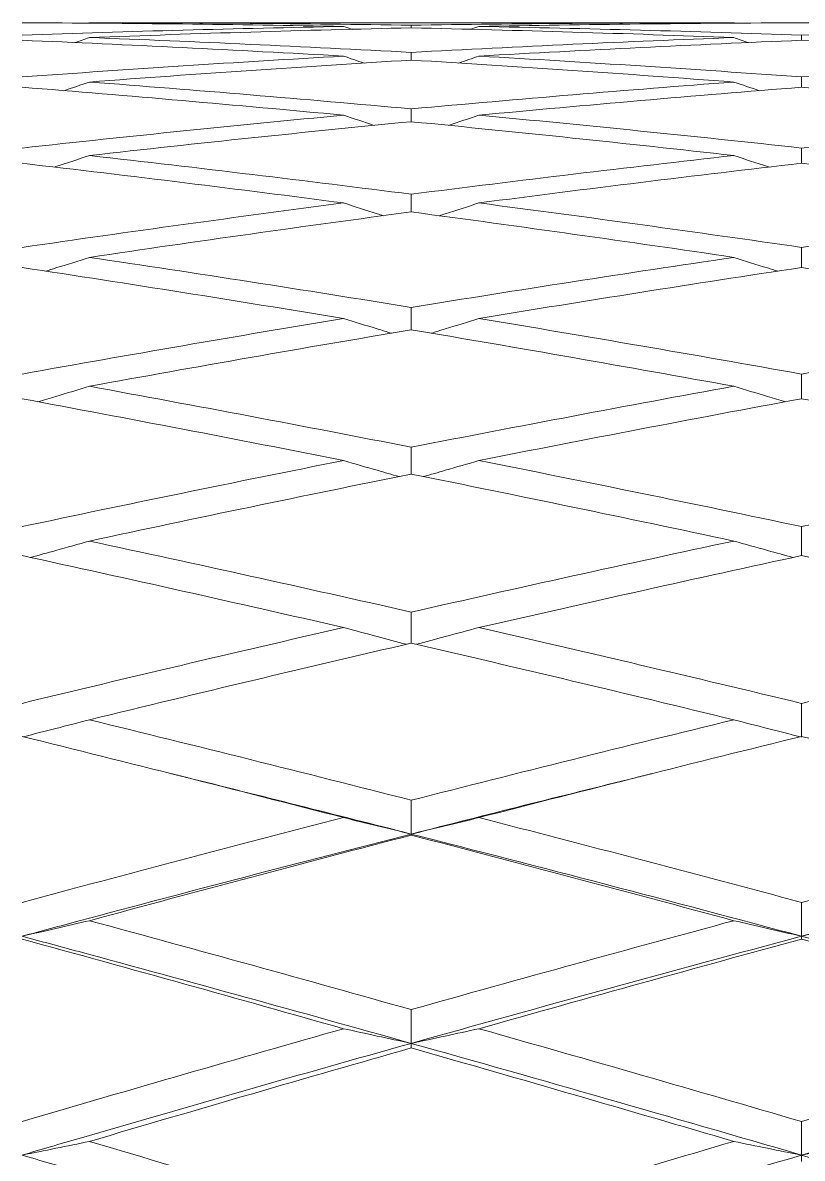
# Model space of a CAD drawing. Extents: x 6453 to 7582, y 0 to 827.
# Drawn here: x 6869.12 to 6874.14, y 672.47 to 679.8 of the extents above; entities that cross this region are included whole.
import ezdxf

# ---------------------------------------------------------------- set-up
doc = ezdxf.new("R2010")
doc.units = 0
doc.header["$LTSCALE"] = 30
doc.header["$MEASUREMENT"] = 0
doc.layers.add('1', color=7, linetype='CONTINUOUS')

msp = doc.modelspace()

# ---------------------------------------------------------------- linework, layer by layer
at = {"layer": '1', "color": 7, "linetype": 'Continuous', "lineweight": 18}
msp.add_line((6873.7025, 679.7955), (6869.5487, 679.7955), dxfattribs=at)
for points, degree in [([(6871.1869, 679.7715), (6870.8398, 679.7781), (6870.1472, 679.7886), (6869.4577, 679.7936), (6869.1138, 679.7948)], 3), ([(6871.1869, 679.7715), (6870.8422, 679.7649), (6870.1521, 679.7491), (6869.4602, 679.7277), (6869.1138, 679.7156)], 3), ([(6869.5383, 679.7919), (6869.5418, 679.7931), (6869.5453, 679.7943), (6869.5487, 679.7955)], 3), ([(6869.5487, 679.7955), (6869.8929, 679.7955), (6870.5828, 679.7928), (6871.2759, 679.7846), (6871.6232, 679.7791)], 3), ([(6869.5487, 679.6996), (6869.8959, 679.7129), (6870.5888, 679.7366), (6871.2789, 679.7548), (6871.6232, 679.7625)], 3), ([(6871.2416, 679.7525), (6871.2233, 679.7589), (6871.2051, 679.7652), (6871.1869, 679.7715)], 3), ([(6873.7025, 679.7955), (6873.3542, 679.7955), (6872.6593, 679.7928), (6871.968, 679.7846), (6871.6232, 679.7791)], 3), ([(6871.6232, 679.7791), (6871.6232, 679.7736), (6871.6232, 679.768), (6871.6232, 679.7625)], 3), ([(6873.7025, 679.6996), (6873.3565, 679.7128), (6872.6639, 679.7365), (6871.9703, 679.7547), (6871.6232, 679.7625)], 3), ([(6872.005, 679.7526), (6872.0233, 679.7589), (6872.0415, 679.7652), (6872.0598, 679.7715)], 3), ([(6872.0598, 679.7715), (6872.4046, 679.7781), (6873.0961, 679.7886), (6873.7912, 679.7936), (6874.1396, 679.7948)], 3), ([(6872.0598, 679.7715), (6872.4069, 679.7649), (6873.1006, 679.7489), (6873.7934, 679.7276), (6874.1396, 679.7156)], 3), ([(6873.713, 679.7919), (6873.7095, 679.7931), (6873.706, 679.7943), (6873.7025, 679.7955)], 3), ([(6876.2194, 679.7715), (6875.8752, 679.7781), (6875.1842, 679.7886), (6874.4886, 679.7936), (6874.1396, 679.7948)], 3), ([(6876.2194, 679.7715), (6875.8749, 679.765), (6875.1837, 679.7491), (6874.4883, 679.7277), (6874.1396, 679.7156)], 3), ([(6871.1869, 679.5801), (6870.8398, 679.5998), (6870.1473, 679.6367), (6869.4578, 679.668), (6869.1138, 679.6823)], 3), ([(6869.4541, 679.6669), (6869.4857, 679.6778), (6869.5172, 679.6887), (6869.5487, 679.6996)], 3), ([(6869.5487, 679.6996), (6869.893, 679.6865), (6870.5831, 679.6574), (6871.276, 679.6229), (6871.6232, 679.6042)], 3), ([(6873.7025, 679.6996), (6873.3569, 679.6865), (6872.6648, 679.6575), (6871.9707, 679.6229), (6871.6232, 679.6042)], 3), ([(6872.0598, 679.5801), (6872.4068, 679.5998), (6873.1006, 679.6366), (6873.7934, 679.668), (6874.1396, 679.6823)], 3), ([(6873.7976, 679.6669), (6873.7658, 679.6778), (6873.7342, 679.6887), (6873.7025, 679.6996)], 3), ([(6874.1396, 679.7156), (6874.1396, 679.7045), (6874.1396, 679.6934), (6874.1396, 679.6823)], 3), ([(6876.2194, 679.5801), (6875.875, 679.5997), (6875.1839, 679.6364), (6874.4884, 679.6679), (6874.1396, 679.6823)], 3), ([(6871.6232, 679.6042), (6871.6232, 679.5876), (6871.6232, 679.5711), (6871.6232, 679.5545)], 3), ([(6871.1869, 679.5801), (6870.8436, 679.5605), (6870.1548, 679.5185), (6869.4615, 679.4708), (6869.1138, 679.4455)], 3), ([(6869.5487, 679.4131), (6869.8979, 679.4396), (6870.5928, 679.4897), (6871.2809, 679.5338), (6871.6232, 679.5545)], 3), ([(6871.3186, 679.535), (6871.2746, 679.55), (6871.2307, 679.565), (6871.1869, 679.5801)], 3), ([(6873.7025, 679.4131), (6873.3565, 679.4393), (6872.664, 679.489), (6871.9703, 679.5335), (6871.6232, 679.5545)], 3), ([(6871.928, 679.535), (6871.972, 679.55), (6872.0159, 679.565), (6872.0598, 679.5801)], 3), ([(6872.0598, 679.5801), (6872.4071, 679.5603), (6873.1011, 679.518), (6873.7937, 679.4705), (6874.1396, 679.4455)], 3), ([(6876.2194, 679.5801), (6875.8755, 679.5605), (6875.185, 679.5185), (6874.489, 679.4708), (6874.1396, 679.4455)], 3), ([(6871.1869, 679.1992), (6870.8394, 679.232), (6870.1464, 679.2948), (6869.4573, 679.352), (6869.1138, 679.3793)], 3), ([(6869.3835, 679.357), (6869.4387, 679.3756), (6869.4938, 679.3944), (6869.5487, 679.4131)], 3), ([(6869.5487, 679.4131), (6869.8928, 679.3869), (6870.5827, 679.3319), (6871.2758, 679.2713), (6871.6232, 679.2397)], 3), ([(6873.7025, 679.4131), (6873.358, 679.387), (6872.6668, 679.3321), (6871.9717, 679.2714), (6871.6232, 679.2397)], 3), ([(6872.0598, 679.1992), (6872.4073, 679.232), (6873.1014, 679.2947), (6873.7938, 679.352), (6874.1396, 679.3793)], 3), ([(6873.8685, 679.357), (6873.813, 679.3756), (6873.7577, 679.3944), (6873.7025, 679.4131)], 3), ([(6874.1396, 679.4455), (6874.1396, 679.4234), (6874.1396, 679.4014), (6874.1396, 679.3793)], 3), ([(6876.2194, 679.1992), (6875.875, 679.2317), (6875.184, 679.2942), (6874.4884, 679.3518), (6874.1396, 679.3793)], 3), ([(6871.6232, 679.2397), (6871.6232, 679.2122), (6871.6232, 679.1848), (6871.6232, 679.1573)], 3), ([(6871.1869, 679.1992), (6870.8447, 679.1669), (6870.1571, 679.0994), (6869.4626, 679.0258), (6869.1138, 678.9875)], 3), ([(6869.5487, 678.939), (6869.8995, 678.9786), (6870.5961, 679.0546), (6871.2825, 679.1241), (6871.6232, 679.1573)], 3), ([(6871.3843, 679.1332), (6871.3183, 679.1552), (6871.2525, 679.1772), (6871.1869, 679.1992)], 3), ([(6873.7025, 678.939), (6873.3562, 678.9779), (6872.6634, 679.0533), (6871.97, 679.1235), (6871.6232, 679.1573)], 3), ([(6871.8622, 679.1332), (6871.9283, 679.1552), (6871.9941, 679.1772), (6872.0598, 679.1992)], 3), ([(6872.0598, 679.1992), (6872.4068, 679.1665), (6873.1005, 679.0985), (6873.7934, 679.0253), (6874.1396, 678.9875)], 3), ([(6876.2194, 679.1992), (6875.8765, 679.1669), (6875.187, 679.0993), (6874.49, 679.0258), (6874.1396, 678.9875)], 3), ([(6869.5487, 678.939), (6869.903, 678.899), (6870.603, 678.8172), (6871.286, 678.7325), (6871.6232, 678.6895)], 3), ([(6873.7025, 678.939), (6873.3593, 678.9004), (6872.6696, 678.8203), (6871.9731, 678.7341), (6871.6232, 678.6895)], 3), ([(6871.1869, 678.6332), (6870.8496, 678.6772), (6870.1668, 678.7641), (6869.4675, 678.848), (6869.1138, 678.8891)], 3), ([(6872.0598, 678.6332), (6872.4084, 678.6787), (6873.1036, 678.7668), (6873.7949, 678.8493), (6874.1396, 678.8892)], 3), ([(6876.2194, 678.6332), (6875.8748, 678.6782), (6875.1836, 678.7658), (6874.4883, 678.8488), (6874.1396, 678.8892)], 3), ([(6871.1869, 678.6332), (6870.8434, 678.5883), (6870.1544, 678.4957), (6869.4613, 678.3973), (6869.1138, 678.3466)], 3), ([(6869.5487, 678.2826), (6869.8946, 678.334), (6870.5863, 678.4343), (6871.2777, 678.5293), (6871.6232, 678.5755)], 3), ([(6873.7025, 678.2826), (6873.3651, 678.3325), (6872.6812, 678.4314), (6871.9789, 678.5279), (6871.6232, 678.5755)], 3), ([(6872.0598, 678.6332), (6872.4158, 678.5867), (6873.1185, 678.4923), (6873.8023, 678.3955), (6874.1396, 678.3466)], 3), ([(6874.1396, 678.3466), (6874.4935, 678.3979), (6875.1941, 678.4969), (6875.8801, 678.5889), (6876.2194, 678.6332)], 3), ([(6869.5487, 678.2826), (6869.8943, 678.2312), (6870.5856, 678.126), (6871.2773, 678.0159), (6871.6232, 677.9597)], 3), ([(6871.6232, 677.9597), (6871.969, 678.0159), (6872.6613, 678.1259), (6873.3552, 678.2311), (6873.7025, 678.2826)], 3), ([(6871.1869, 677.8881), (6870.8411, 677.9454), (6870.1499, 678.0574), (6869.459, 678.1647), (6869.1138, 678.2172)], 3), ([(6874.1396, 678.2172), (6873.7913, 678.1646), (6873.0964, 678.0571), (6872.4048, 677.9452), (6872.0598, 677.8881)], 3), ([(6876.2194, 677.8881), (6875.8831, 677.9437), (6875.2002, 678.0544), (6874.4966, 678.1633), (6874.1396, 678.2172)], 3), ([(6869.1138, 677.5299), (6869.4597, 677.5922), (6870.1512, 677.7142), (6870.8418, 677.831), (6871.1869, 677.8881)], 3), ([(6872.0598, 677.8881), (6872.4083, 677.8305), (6873.1035, 677.7131), (6873.7948, 677.5916), (6874.1396, 677.5299)], 3), ([(6874.1396, 677.5299), (6874.4845, 677.5916), (6875.1762, 677.7132), (6875.8711, 677.8305), (6876.2194, 677.8881)], 3), ([(6871.6232, 677.8153), (6871.2771, 677.757), (6870.5853, 677.638), (6869.8941, 677.5141), (6869.5487, 677.451)], 3), ([(6873.7025, 677.451), (6873.3578, 677.5137), (6872.6664, 677.6372), (6871.9715, 677.7566), (6871.6232, 677.8153)], 3), ([(6869.5487, 677.451), (6869.8939, 677.3878), (6870.5848, 677.2593), (6871.2769, 677.1261), (6871.6232, 677.0583)], 3), ([(6871.6232, 677.0583), (6871.9722, 677.1266), (6872.6678, 677.2603), (6873.3584, 677.3883), (6873.7025, 677.451)], 3), ([(6871.1869, 676.9722), (6870.8407, 677.041), (6870.1491, 677.1761), (6869.4587, 677.3067), (6869.1138, 677.3708)], 3), ([(6874.1396, 677.3708), (6873.7907, 677.3063), (6873.0952, 677.1754), (6872.4042, 677.0406), (6872.0598, 676.9722)], 3), ([(6876.2194, 676.9722), (6875.8759, 677.0404), (6875.1858, 677.175), (6874.4894, 677.3061), (6874.1396, 677.3708)], 3), ([(6869.1138, 676.5463), (6869.4528, 676.6183), (6870.1374, 676.7614), (6870.8349, 676.9023), (6871.1869, 676.9722)], 3), ([(6872.0598, 676.9722), (6872.4075, 676.9032), (6873.1019, 676.7632), (6873.7941, 676.6192), (6874.1396, 676.5462)], 3), ([(6874.1396, 676.5462), (6874.4869, 676.6196), (6875.1809, 676.764), (6875.8735, 676.9036), (6876.2194, 676.9722)], 3), ([(6871.6232, 676.885), (6871.2774, 676.8154), (6870.5858, 676.6738), (6869.8944, 676.5276), (6869.5487, 676.4533)], 3), ([(6873.7025, 676.4533), (6873.357, 676.5272), (6872.6649, 676.6731), (6871.9708, 676.815), (6871.6232, 676.885)], 3), ([(6869.5487, 676.4533), (6869.8936, 676.3792), (6870.5841, 676.2287), (6871.2766, 676.0737), (6871.6232, 675.9951)], 3), ([(6871.6232, 675.9951), (6871.9711, 676.074), (6872.6656, 676.2293), (6873.3574, 676.3795), (6873.7025, 676.4533)], 3), ([(6871.1869, 675.8956), (6870.8404, 675.9751), (6870.1484, 676.1318), (6869.4583, 676.2842), (6869.1138, 676.3592)], 3), ([(6874.1396, 676.3592), (6873.8048, 676.2867), (6873.1233, 676.1371), (6872.4182, 675.9777), (6872.0598, 675.8956)], 3), ([(6876.2194, 675.8956), (6875.8751, 675.9745), (6875.1841, 676.1308), (6874.4885, 676.2836), (6874.1396, 676.3592)], 3), ([(6869.1138, 675.4065), (6869.4516, 675.4884), (6870.135, 675.6519), (6870.8337, 675.8145), (6871.1869, 675.8956)], 3), ([(6872.0598, 675.8956), (6872.407, 675.8159), (6873.1009, 675.6548), (6873.7936, 675.4899), (6874.1396, 675.4064)], 3), ([(6874.1396, 675.4064), (6874.4935, 675.4918), (6875.194, 675.6585), (6875.88, 675.8178), (6876.2194, 675.8956)], 3), ([(6871.6232, 675.7949), (6871.2875, 675.717), (6870.6061, 675.5569), (6869.9045, 675.3876), (6869.5487, 675.3005)], 3), ([(6873.7025, 675.3005), (6873.3565, 675.3848), (6872.664, 675.5515), (6871.9703, 675.7144), (6871.6232, 675.7949)], 3), ([(6874.1396, 675.4064), (6874.1396, 675.3702), (6874.1396, 675.2977), (6874.1396, 675.2253), (6874.1396, 675.189)], 3), ([(6869.5487, 675.3005), (6869.8931, 675.2163), (6870.5832, 675.0456), (6871.2761, 674.8705), (6871.6232, 674.7819)], 3), ([(6871.6232, 674.7819), (6871.9673, 674.8697), (6872.658, 675.0441), (6873.3536, 675.2156), (6873.7025, 675.3005)], 3), ([(6871.1869, 674.6699), (6870.8368, 674.7601), (6870.1412, 674.9376), (6869.4547, 675.1092), (6869.1138, 675.1935)], 3), ([(6874.1396, 675.1936), (6873.7976, 675.1094), (6873.109, 674.9381), (6872.4111, 674.7604), (6872.0598, 674.6699)], 3), ([(6876.2194, 674.6699), (6875.8746, 674.7587), (6875.1832, 674.9348), (6874.4881, 675.1078), (6874.1396, 675.1936)], 3), ([(6870.1717, 674.9294), (6870.0638, 674.9563)], 1), ([(6871.6232, 674.5638), (6871.1386, 674.6876), (6870.6543, 674.8096), (6870.1707, 674.9296)], 3), ([(6873.0682, 674.9272), (6872.5863, 674.8079), (6872.1046, 674.6868), (6871.6232, 674.5638)], 3), ([(6873.1732, 674.9532), (6873.0673, 674.9269)], 1), ([(6871.6232, 674.7819), (6871.6232, 674.7455), (6871.6232, 674.6728), (6871.6232, 674.6001), (6871.6232, 674.5638)], 3), ([(6869.1138, 674.1231), (6869.4487, 674.2134), (6870.1291, 674.395), (6870.8308, 674.5781), (6871.1869, 674.6699)], 3), ([(6871.1869, 674.6699), (6871.2591, 674.6521), (6871.4041, 674.6167), (6871.55, 674.5814), (6871.6232, 674.5638)], 3), ([(6871.6232, 674.5638), (6871.6964, 674.5814), (6871.8424, 674.6167), (6871.9875, 674.6521), (6872.0598, 674.6699)], 3), ([(6872.0598, 674.6699), (6872.4065, 674.5805), (6873.1, 674.4001), (6873.7931, 674.216), (6874.1396, 674.123)], 3), ([(6874.1396, 674.123), (6874.4889, 674.2167), (6875.185, 674.4016), (6875.8755, 674.5813), (6876.2194, 674.6699)], 3), ([(6871.6232, 674.5569), (6871.2833, 674.4685), (6870.5975, 674.2882), (6869.9002, 674.1008), (6869.5487, 674.0053)], 3), ([(6871.6232, 674.5638), (6871.6232, 674.5627), (6871.6232, 674.5604), (6871.6232, 674.5581), (6871.6232, 674.5569)], 3), ([(6874.1396, 673.9049), (6873.3004, 674.1299), (6872.4612, 674.3497), (6871.6232, 674.5638)], 3), ([(6873.7025, 674.0053), (6873.3544, 674.0995), (6872.6596, 674.2856), (6871.9681, 674.4672), (6871.6232, 674.5569)], 3), ([(6876.6559, 674.5638), (6875.8179, 674.3497), (6874.9787, 674.1299), (6874.1396, 673.9049)], 3), ([(6874.1396, 674.123), (6874.1396, 674.0867), (6874.1396, 674.014), (6874.1396, 673.9413), (6874.1396, 673.9049)], 3), ([(6869.5487, 674.0053), (6869.4767, 673.9885), (6869.3322, 673.955), (6869.1867, 673.9216), (6869.1138, 673.9049)], 3), ([(6869.5487, 674.0053), (6869.903, 673.909), (6870.603, 673.7171), (6871.286, 673.5266), (6871.6232, 673.4318)], 3), ([(6871.6232, 673.4318), (6871.9785, 673.5317), (6872.6804, 673.7271), (6873.3647, 673.9139), (6873.7025, 674.0053)], 3), ([(6873.7025, 674.0053), (6873.7749, 673.9885), (6873.9201, 673.9549), (6874.0663, 673.9215), (6874.1396, 673.9049)], 3), ([(6874.1396, 673.9049), (6874.2129, 673.9215), (6874.359, 673.9549), (6874.5042, 673.9885), (6874.5766, 674.0053)], 3), ([(6871.1869, 673.3086), (6870.8496, 673.4042), (6870.1668, 673.5962), (6869.4675, 673.7896), (6869.1138, 673.8866)], 3), ([(6874.1396, 673.9049), (6873.3004, 673.6799), (6872.4612, 673.4495), (6871.6232, 673.2142)], 3), ([(6874.1396, 673.8866), (6873.8028, 673.7948), (6873.1193, 673.6067), (6872.4162, 673.4095), (6872.0598, 673.3086)], 3), ([(6874.1396, 673.9049), (6874.1396, 673.9019), (6874.1396, 673.8958), (6874.1396, 673.8897), (6874.1396, 673.8866)], 3), ([(6876.6559, 673.2142), (6875.8179, 673.4495), (6874.9787, 673.6799), (6874.1396, 673.9049)], 3), ([(6876.2194, 673.3086), (6875.874, 673.4064), (6875.1818, 673.6006), (6874.4874, 673.7918), (6874.1396, 673.8866)], 3), ([(6871.6232, 673.2142), (6871.6232, 673.2505), (6871.6232, 673.323), (6871.6232, 673.3955), (6871.6232, 673.4318)], 3), ([(6869.1138, 672.7101), (6869.467, 672.814), (6870.1658, 673.0175), (6870.8491, 673.2129), (6871.1869, 673.3086)], 3), ([(6871.1869, 673.3086), (6871.2591, 673.2928), (6871.4041, 673.2612), (6871.55, 673.2299), (6871.6232, 673.2142)], 3), ([(6872.0598, 673.3086), (6871.9875, 673.2928), (6871.8424, 673.2613), (6871.6964, 673.2299), (6871.6232, 673.2142)], 3), ([(6872.0598, 673.3086), (6872.4158, 673.2078), (6873.1184, 673.0072), (6873.8023, 672.8087), (6874.1396, 672.71)], 3), ([(6874.1396, 672.71), (6874.4963, 672.8143), (6875.1996, 673.0183), (6875.8828, 673.2133), (6876.2194, 673.3086)], 3), ([(6871.6232, 673.1845), (6871.2859, 673.0883), (6870.6029, 672.8917), (6869.9029, 672.6865), (6869.5487, 672.5818)], 3), ([(6871.6232, 673.2142), (6871.6232, 673.2093), (6871.6232, 673.1994), (6871.6232, 673.1895), (6871.6232, 673.1845)], 3), ([(6871.6232, 673.2142), (6872.4612, 672.9789), (6873.3004, 672.7385), (6874.1396, 672.4936)], 3), ([(6873.7025, 672.5818), (6873.3651, 672.6811), (6872.6811, 672.881), (6871.9789, 673.0831), (6871.6232, 673.1845)], 3), ([(6876.6559, 673.2142), (6875.8179, 672.9789), (6874.9787, 672.7385), (6874.1396, 672.4936)], 3), ([(6874.1396, 672.4936), (6874.1396, 672.5296), (6874.1396, 672.6018), (6874.1396, 672.6739), (6874.1396, 672.71)], 3), ([(6869.1138, 672.4936), (6869.1867, 672.5082), (6869.3322, 672.5375), (6869.4767, 672.567), (6869.5487, 672.5818)], 3), ([(6869.5487, 672.5818), (6869.9029, 672.477), (6870.6029, 672.2684), (6871.286, 672.0622), (6871.6232, 671.9597)], 3), ([(6871.6232, 671.9597), (6871.9784, 672.0676), (6872.6802, 672.2792), (6873.3646, 672.4823), (6873.7025, 672.5818)], 3), ([(6873.7025, 672.5818), (6873.7749, 672.567), (6873.9201, 672.5375), (6874.0663, 672.5082), (6874.1396, 672.4936)], 3), ([(6874.5766, 672.5818), (6874.5042, 672.567), (6874.359, 672.5375), (6874.2129, 672.5082), (6874.1396, 672.4936)], 3), ([(6874.1396, 672.4936), (6873.3004, 672.2486), (6872.4612, 671.9989), (6871.6232, 671.745)], 3), ([(6874.1396, 672.4936), (6874.1396, 672.4868), (6874.1396, 672.4732), (6874.1396, 672.4595), (6874.1396, 672.4526)], 3), ([(6874.1396, 672.4936), (6874.9787, 672.2486), (6875.8179, 671.9989), (6876.6559, 671.745)], 3)]:
    msp.add_open_spline(points, degree=degree, dxfattribs=at)
for points, knots in [([(6869.3219, 678.8642), (6869.3252, 678.8653), (6869.4011, 678.8902), (6869.4767, 678.9151), (6869.5487, 678.939)], [0, 0, 0, 0, 0.044036, 1, 1, 1, 1]), ([(6873.9303, 678.8642), (6873.927, 678.8653), (6873.8508, 678.8902), (6873.7749, 678.9151), (6873.7025, 678.939)], [0, 0, 0, 0, 0.043578, 1, 1, 1, 1]), ([(6874.1396, 678.9875), (6874.1396, 678.9556), (6874.1396, 678.9228), (6874.1396, 678.8901), (6874.1396, 678.8891)], [0, 0, 0, 0, 0.971842, 1, 1, 1, 1]), ([(6871.6232, 678.6895), (6871.6232, 678.6568), (6871.6232, 678.6188), (6871.6232, 678.5808), (6871.6232, 678.5755)], [0, 0, 0, 0, 0.861093, 1, 1, 1, 1]), ([(6871.4427, 678.5507), (6871.4299, 678.5548), (6871.3443, 678.5822), (6871.2591, 678.6097), (6871.1869, 678.6332)], [0, 0, 0, 0, 0.149344, 1, 1, 1, 1]), ([(6871.8038, 678.5507), (6871.8166, 678.5548), (6871.9022, 678.5822), (6871.9875, 678.6097), (6872.0598, 678.6332)], [0, 0, 0, 0, 0.149367, 1, 1, 1, 1]), ([(6869.2668, 678.1934), (6869.2885, 678.2002), (6869.3828, 678.2299), (6869.4767, 678.2596), (6869.5487, 678.2826)], [0, 0, 0, 0, 0.230399, 1, 1, 1, 1]), ([(6873.7025, 678.2826), (6873.7749, 678.2596), (6873.8692, 678.2299), (6873.9638, 678.2002), (6873.9856, 678.1934)], [0, 0, 0, 0, 0.770193, 1, 1, 1, 1]), ([(6874.1396, 678.2172), (6874.1396, 678.2268), (6874.1396, 678.27), (6874.1396, 678.3131), (6874.1396, 678.3466)], [0, 0, 0, 0, 0.223147, 1, 1, 1, 1]), ([(6871.6232, 677.8153), (6871.6232, 677.8292), (6871.6232, 677.8774), (6871.6232, 677.9255), (6871.6232, 677.9597)], [0, 0, 0, 0, 0.289536, 1, 1, 1, 1]), ([(6871.1869, 677.8881), (6871.2591, 677.8657), (6871.3619, 677.8341), (6871.4652, 677.8025), (6871.4957, 677.7932)], [0, 0, 0, 0, 0.705249, 1, 1, 1, 1]), ([(6872.0598, 677.8881), (6871.9875, 677.8657), (6871.8847, 677.8341), (6871.7815, 677.8026), (6871.7511, 677.7933)], [0, 0, 0, 0, 0.705778, 1, 1, 1, 1]), ([(6874.1396, 677.5299), (6874.1396, 677.4951), (6874.1396, 677.442), (6874.1396, 677.389), (6874.1396, 677.3708)], [0, 0, 0, 0, 0.656261, 1, 1, 1, 1]), ([(6869.2161, 677.3514), (6869.2548, 677.3628), (6869.366, 677.396), (6869.4767, 677.4292), (6869.5487, 677.451)], [0, 0, 0, 0, 0.347098, 1, 1, 1, 1]), ([(6873.7025, 677.451), (6873.7749, 677.4292), (6873.8861, 677.3959), (6873.9979, 677.3628), (6874.0367, 677.3513)], [0, 0, 0, 0, 0.652914, 1, 1, 1, 1]), ([(6871.6232, 677.0583), (6871.6232, 677.023), (6871.6232, 676.9652), (6871.6232, 676.9075), (6871.6232, 676.885)], [0, 0, 0, 0, 0.611292, 1, 1, 1, 1]), ([(6871.1869, 676.9722), (6871.2591, 676.9512), (6871.3782, 676.9166), (6871.4978, 676.8823), (6871.5447, 676.8688)], [0, 0, 0, 0, 0.60899, 1, 1, 1, 1]), ([(6871.7018, 676.8689), (6871.7487, 676.8823), (6871.8684, 676.9167), (6871.9875, 676.9512), (6872.0598, 676.9722)], [0, 0, 0, 0, 0.390871, 1, 1, 1, 1]), ([(6874.1396, 676.5462), (6874.1396, 676.5105), (6874.1396, 676.4482), (6874.1396, 676.3858), (6874.1396, 676.3592)], [0, 0, 0, 0, 0.572811, 1, 1, 1, 1]), ([(6869.1685, 676.3471), (6869.2231, 676.3622), (6869.3502, 676.3975), (6869.4767, 676.433), (6869.5487, 676.4533)], [0, 0, 0, 0, 0.428501, 1, 1, 1, 1]), ([(6873.7025, 676.4533), (6873.7749, 676.433), (6873.9019, 676.3975), (6874.0297, 676.3622), (6874.0845, 676.3471)], [0, 0, 0, 0, 0.571612, 1, 1, 1, 1]), ([(6871.6232, 675.9951), (6871.6232, 675.9591), (6871.6232, 675.8924), (6871.6232, 675.8256), (6871.6232, 675.7949)], [0, 0, 0, 0, 0.539756, 1, 1, 1, 1]), ([(6871.1869, 675.8956), (6871.2591, 675.876), (6871.3936, 675.8399), (6871.5289, 675.8039), (6871.5914, 675.7874)], [0, 0, 0, 0, 0.539047, 1, 1, 1, 1]), ([(6871.6551, 675.7874), (6871.7176, 675.8039), (6871.8529, 675.8399), (6871.9875, 675.876), (6872.0598, 675.8956)], [0, 0, 0, 0, 0.460907, 1, 1, 1, 1]), ([(6869.1226, 675.1913), (6869.1926, 675.2091), (6869.3351, 675.2454), (6869.4767, 675.2819), (6869.5487, 675.3005)], [0, 0, 0, 0, 0.48969, 1, 1, 1, 1]), ([(6873.7025, 675.3005), (6873.7749, 675.2819), (6873.9171, 675.2454), (6874.0603, 675.2091), (6874.1306, 675.1913)], [0, 0, 0, 0, 0.510456, 1, 1, 1, 1]), ([(6871.6232, 674.5638), (6870.9083, 674.3811), (6870.0712, 674.1622), (6869.2363, 673.938), (6869.1138, 673.9049)], [0, 0, 0, 0, 0.853118, 1, 1, 1, 1]), ([(6869.1138, 673.9049), (6869.2363, 673.8719), (6870.0712, 673.6461), (6870.9083, 673.415), (6871.6232, 673.2142)], [0, 0, 0, 0, 0.146882, 1, 1, 1, 1]), ([(6871.6232, 673.2142), (6870.9083, 673.0134), (6870.0712, 672.7739), (6869.2363, 672.5296), (6869.1138, 672.4936)], [0, 0, 0, 0, 0.853118, 1, 1, 1, 1]), ([(6871.6232, 671.745), (6870.9083, 671.9616), (6870.0712, 672.2119), (6869.2363, 672.4576), (6869.1138, 672.4936)], [0, 0, 0, 0, 0.853118, 1, 1, 1, 1])]:
    msp.add_open_spline(points, degree=3, knots=knots, dxfattribs=at)

doc.saveas('drawing.dxf')
